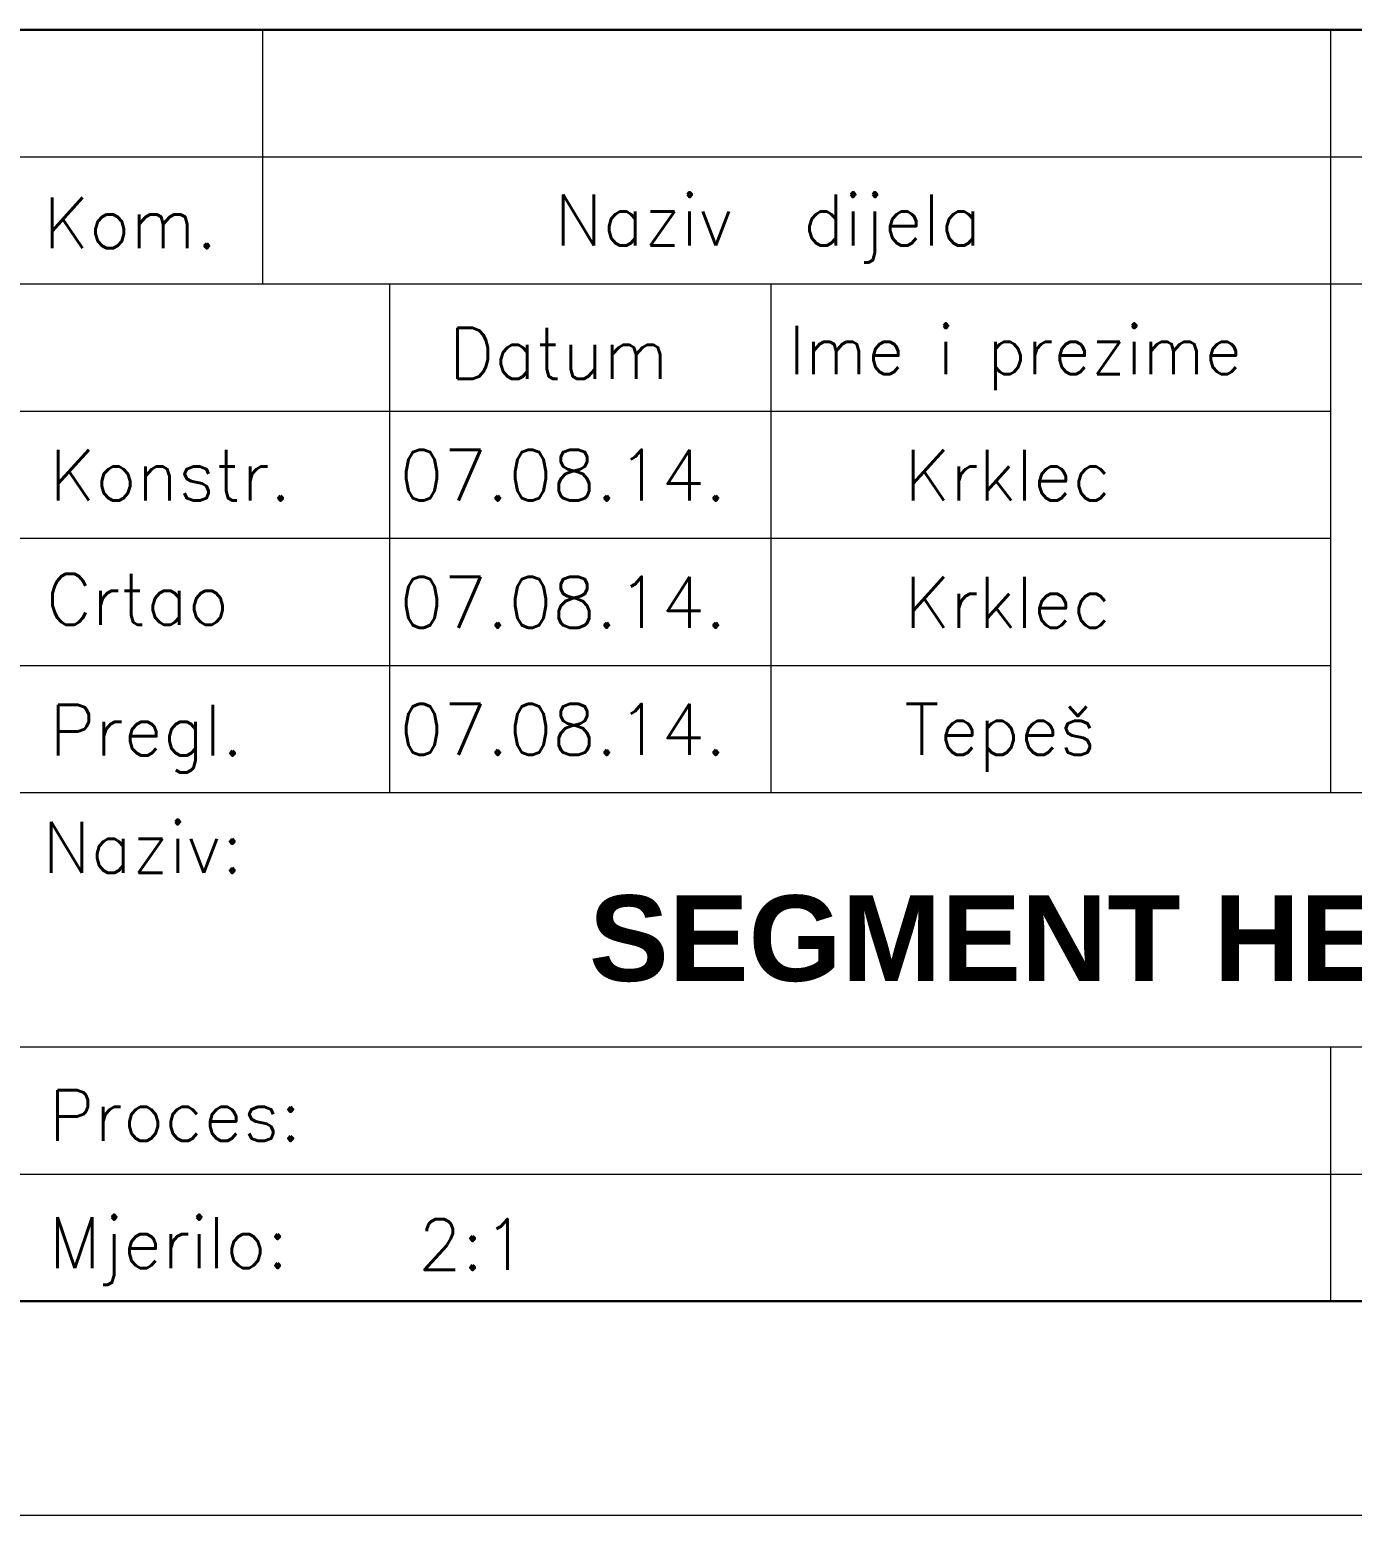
# Model space of a CAD drawing. Extents: x -409 to 623, y -170 to 506.
# Drawn here: x -50.51 to -19.62, y -94.14 to -59.44 of the extents above; entities that cross this region are included whole.
import ezdxf

# ---------------------------------------------------------------- set-up
doc = ezdxf.new("R2010")
doc.units = 0
doc.header["$LTSCALE"] = 7
doc.header["$MEASUREMENT"] = 0
doc.layers.get('0').update_dxf_attribs({"linetype": 'CONTINUOUS', "lineweight": 15})
doc.layers.add('3', color=3, linetype='CONTINUOUS', lineweight=30)
doc.styles.add('ROMANS', font='romans.shx')

msp = doc.modelspace()

# ---------------------------------------------------------------- linework, layer by layer
for p, q in [((-45.0739, -59.4431), (-45.0739, -65.3819)), ((-20.131, -59.4431), (-20.131, -77.2595)), ((-120.4027, -62.4125), (6.4997, -62.4125)), ((6.4997, -65.3819), (-120.4027, -65.3819)), ((-42.1045, -65.3819), (-42.1045, -77.2595)), ((-33.1963, -65.3819), (-33.1963, -77.2595)), ((-120.4027, -68.3513), (-20.131, -68.3513)), ((-120.4027, -71.3207), (-20.131, -71.3207)), ((-120.4027, -74.2901), (-20.131, -74.2901)), ((-120.4027, -77.2595), (6.4997, -77.2595)), ((-120.4027, -83.1983), (6.4997, -83.1983)), ((-20.131, -83.1983), (-20.131, -89.1371)), ((-120.4027, -86.1677), (6.4997, -86.1677)), ((-198.5003, -94.1371), (11.4997, -94.1371))]:
    msp.add_line(p, q)
at = {"layer": '3'}
for p, q in [((-120.4027, -59.4431), (6.4997, -59.4431)), ((-178.5003, -89.1371), (6.4997, -89.1371))]:
    msp.add_line(p, q, dxfattribs=at)
at = {"layer": '3', "linetype": 'ByBlock'}
msp.add_line((-120.4027, -89.1371), (6.4997, -89.1371), dxfattribs=at)

# ---------------------------------------------------------------- texts
at = {"style": 'ROMANS'}
for s, height, p in [('Kom.', 1.18776, (-50.1907, -64.5475)), ('Naziv  dijela', 1.18776, (-38.2518, -64.4827)), ('Datum', 1.18776, (-40.7241, -67.5966)), ('Ime i prezime', 1.128372, (-32.7872, -67.4849)), ('Konstr.', 1.18776, (-50.0469, -70.4388)), ('07.08.14.', 1.18776, (-41.8677, -70.4388)), ('Krklec', 1.18776, (-30.0786, -70.4388)), ('Crtao', 1.18776, (-50.1259, -73.3387)), ('07.08.14.', 1.18776, (-41.8677, -73.4082)), ('Krklec', 1.18776, (-30.0786, -73.4082)), ('Pregl.', 1.18776, (-50.0469, -76.3965)), ('07.08.14.', 1.18776, (-41.8677, -76.3776)), ('Tepeš', 1.18776, (-30.0786, -76.3776)), ('Naziv:', 1.18776, (-50.2086, -79.1334)), ('Proces:', 1.18776, (-50.0648, -85.393)), ('Mjerilo:', 1.18776, (-50.0648, -88.3624)), ('2:1', 1.18776, (-41.4393, -88.4075))]:
    msp.add_text(s, height=height, dxfattribs=at).set_placement(p)
at = {"insert": (-45.208, -79.6593), "char_height": 2, "width": 60.961128, "attachment_point": 1, "style": 'ROMANS'}
msp.add_mtext('{\\fArial|b1|i0|c238|p34;          SEGMENT HEYE 5" ; K+PK}', dxfattribs=at)

doc.saveas('drawing.dxf')
